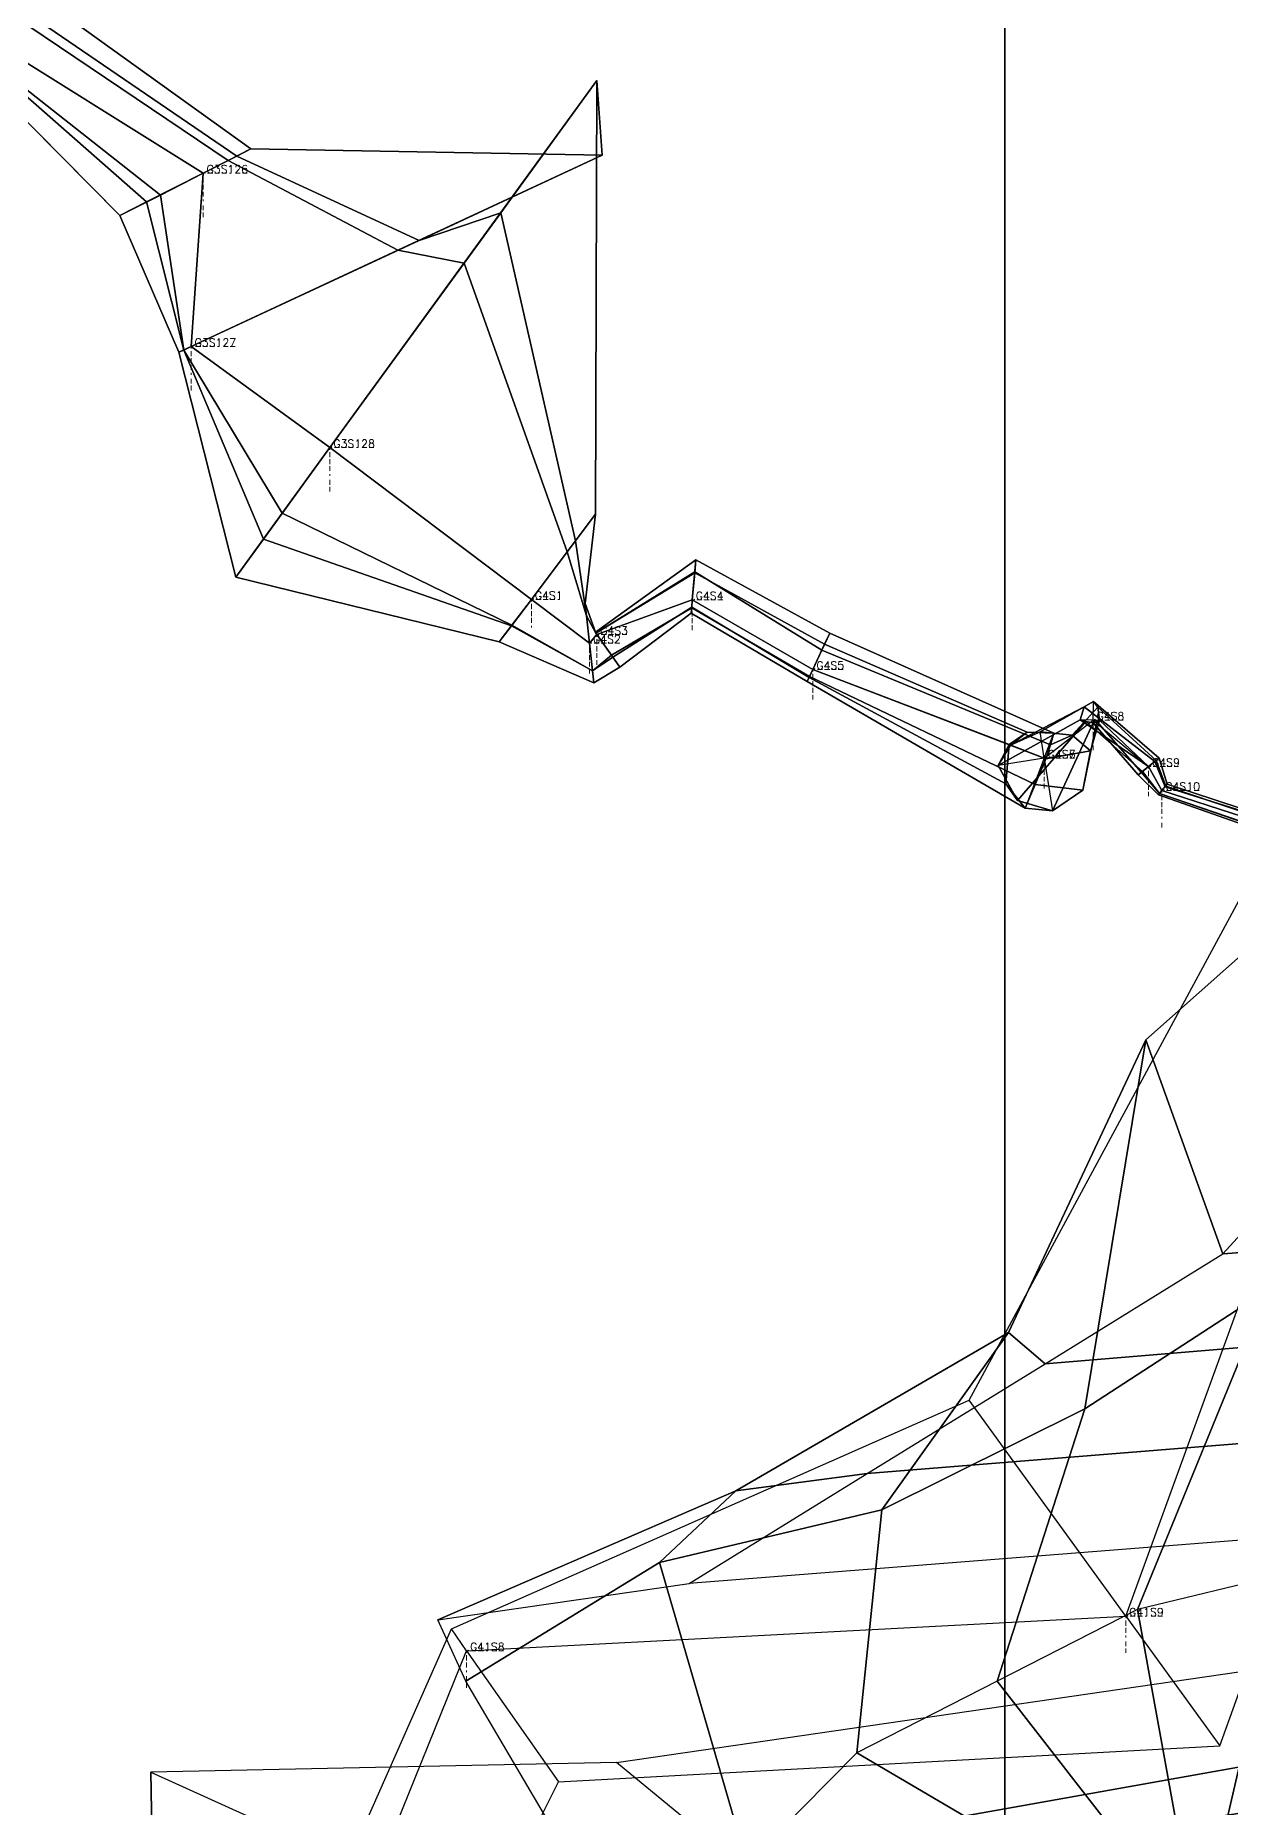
# Model space of a CAD drawing. Extents: x 34233638 to 35010029, y 7400000 to 8016345.
# Drawn here: x 34796368 to 34800846, y 7503349 to 7509992 of the extents above; entities that cross this region are included whole.
import ezdxf

# ---------------------------------------------------------------- set-up
doc = ezdxf.new("R2010")
doc.units = 0
doc.header["$LTSCALE"] = 6
doc.header["$MEASUREMENT"] = 0
doc.layers.get('0').update_dxf_attribs({"linetype": 'CONTINUOUS'})
for name, color, linetype in [('T-3DF1', 245, 'CONTINUOUS'), ('T-3DF2', 243, 'CONTINUOUS'), ('T-3DF3', 241, 'CONTINUOUS'), ('T-3DF4', 243, 'CONTINUOUS'), ('T-3DF5', 245, 'CONTINUOUS'), ('T-3DF6', 247, 'CONTINUOUS'), ('T-3DF7', 249, 'CONTINUOUS'), ('T-3DF8', 247, 'CONTINUOUS'), ('V-FIL', 41, 'CONTINUOUS'), ('V-PROFIL-C', 65, 'CONTINUOUS'), ('V-PROFIL-P', 65, 'CONTINUOUS'), ('V-STATION', 7, 'CONTINUOUS'), ('V-STATION-C1', 7, 'CONTINUOUS'), ('V-STATION-C2', 7, 'CONTINUOUS'), ('X-BOITE-PL', 248, 'CONTINUOUS'), ('X-CONTOUR', 7, 'CONTINUOUS'), ('X-CUBE', 188, 'CONTINUOUS')]:
    doc.layers.add(name, color=color, linetype=linetype)
doc.styles.add('SIMPLEX', font='simplex')

# ---------------------------------------------------------------- blocks, each defined once
blk = doc.blocks.new('CUBEX')
at = {"layer": 'X-CUBE'}
for points in [[(0, 0, 50000), (50000, 0, 50000), (50000, 50000, 50000), (0, 50000, 50000)], [(0, 0, 0), (50000, 0, 0), (50000, 50000, 0), (0, 50000, 0)]]:
    blk.add_polyline3d(points, close=True, dxfattribs=at)
blk = doc.blocks.new('CUBE1')
at = {"layer": 'X-CUBE'}
for p in [(250000, 100000, -50000), (250000, 100000, -100000), (300000, 100000, -50000), (300000, 100000, -100000)]:
    blk.add_blockref('CUBEX', p, dxfattribs=at)
blk = doc.blocks.new('BOITE1')
at = {"layer": 'X-BOITE-PL'}
blk.add_polyline3d([(300000, 200000, -100000), (300000, 0, -100000)], dxfattribs=at)
blk = doc.blocks.new('S6')
at = {"layer": 'T-3DF3'}
mesh = blk.add_polymesh((2, 32), dxfattribs=dict(at, n_close=True))
for k, corner in enumerate([(-9482.9, -3035.1, 5149.4), (-9926.2, -3236.7, 5149.4), (-9941, -3781.3, 5149.4), (-9511.1, -4186.5, 5149.4), (-8968.2, -4185.4, 5149.4), (-8388.4, -4149.3, 5149.4), (-7804.9, -4241.9, 5149.4), (-7221.4, -4334.6, 5149.4), (-6637.9, -4427.2, 5149.4), (-6071.8, -4590.6, 5149.4), (-5512.3, -4780.1, 5149.4), (-4952.7, -4969.7, 5149.4), (-4394.3, -5162.4, 5149.4), (-3843.2, -5375.3, 5149.4), (-3292, -5588.2, 5149.4), (-2782.8, -5553.1, 5149.4), (-2682.1, -5131.8, 5149.4), (-2900.6, -4598.3, 5149.4), (-3016.7, -4019, 5149.4), (-3205.4, -3464.2, 5149.4), (-3463.3, -2932.6, 5149.4), (-3814.2, -2482.2, 5149.4), (-4305.9, -2154.6, 5149.4), (-4797.5, -1826.9, 5149.4), (-5333.7, -1612.5, 5149.4), (-5916.8, -1517.4, 5149.4), (-6499.9, -1422.3, 5149.4), (-7047.3, -1554.8, 5149.4), (-7573.4, -1823.7, 5149.4), (-8099.4, -2092.7, 5149.4), (-8510.7, -2508.8, 5149.4), (-8899.9, -2953.3, 5149.4), (-10042.1, -2484, 4318.7), (-10344.2, -3279.8, 4318.7), (-9743, -4555.8, 4154.2), (-9550.8, -4668.8, 4318.7), (-8723.8, -4777.3, 4318.7), (-7874.2, -4724.5, 4318.7), (-7025.1, -4820.9, 4318.7), (-6193.2, -5025.8, 4318.7), (-5361.4, -5230.8, 4318.7), (-4627, -5651.7, 4318.7), (-3897.8, -6092.9, 4318.7), (-3101.7, -6409.3, 4318.7), (-2266.3, -6258, 4318.7), (-1451.6, -6512.5, 4318.7), (-699.2, -6203.2, 4318.7), (141.8, -6039.4, 4318.7), (321.9, -5410.1, 4318.7), (-315.1, -4837.7, 4318.7), (-933.9, -4245.2, 4318.7), (-1428.5, -3550, 4318.7), (-1598.4, -2726.9, 4318.7), (-1937.4, -1953.1, 4318.7), (-2506.7, -1321.1, 4318.7), (-3207.6, -879.1, 4318.7), (-4037.1, -665, 4318.7), (-4866.6, -450.8, 4318.7), (-5701.8, -297.3, 4318.7), (-6556.5, -356.3, 4318.7), (-7244.7, -802.6, 4318.7), (-8005.5, -1181.9, 4318.7), (-8839.3, -1378.9, 4318.7), (-9564.6, -1823.7, 4318.7)]):
    mesh.set_mesh_vertex(divmod(k, 32), corner)
mesh = blk.add_polymesh((2, 32), dxfattribs=dict(at, n_close=True))
for k, corner in enumerate([(-9482.9, -3035.1, 5149.4), (-9926.2, -3236.7, 5149.4), (-9941, -3781.3, 5149.4), (-9511.1, -4186.5, 5149.4), (-8968.2, -4185.4, 5149.4), (-8388.4, -4149.3, 5149.4), (-7804.9, -4241.9, 5149.4), (-7221.4, -4334.6, 5149.4), (-6637.9, -4427.2, 5149.4), (-6071.8, -4590.6, 5149.4), (-5512.3, -4780.1, 5149.4), (-4952.7, -4969.7, 5149.4), (-4394.3, -5162.4, 5149.4), (-3843.2, -5375.3, 5149.4), (-3292, -5588.2, 5149.4), (-2782.8, -5553.1, 5149.4), (-2682.1, -5131.8, 5149.4), (-2900.6, -4598.3, 5149.4), (-3016.7, -4019, 5149.4), (-3205.4, -3464.2, 5149.4), (-3463.3, -2932.6, 5149.4), (-3814.2, -2482.2, 5149.4), (-4305.9, -2154.6, 5149.4), (-4797.5, -1826.9, 5149.4), (-5333.7, -1612.5, 5149.4), (-5916.8, -1517.4, 5149.4), (-6499.9, -1422.3, 5149.4), (-7047.3, -1554.8, 5149.4), (-7573.4, -1823.7, 5149.4), (-8099.4, -2092.7, 5149.4), (-8510.7, -2508.8, 5149.4), (-8899.9, -2953.3, 5149.4), (-7563.8, -3031.2, 5631), (-7659.8, -3190.9, 5631), (-7511.4, -3217.4, 5631), (-7325.2, -3223.2, 5631), (-7138.9, -3229.1, 5631), (-6952.6, -3234.9, 5631), (-6766.4, -3240.8, 5631), (-6580.3, -3247.4, 5631), (-6413.6, -3330.7, 5631), (-6246.9, -3414, 5631), (-6080.2, -3497.3, 5631), (-5913.5, -3580.6, 5631), (-5747.4, -3645.4, 5631), (-5586.8, -3550.9, 5631), (-5426.2, -3456.4, 5631), (-5265.6, -3361.9, 5631), (-5222, -3229.5, 5631), (-5296.8, -3058.9, 5631), (-5371.6, -2888.2, 5631), (-5476.1, -2747.8, 5631), (-5648.4, -2677, 5631), (-5820.8, -2606.2, 5631), (-5993.2, -2535.4, 5631), (-6175.3, -2496.9, 5631), (-6358, -2460.3, 5631), (-6540.8, -2423.7, 5631), (-6723.5, -2387, 5631), (-6895, -2394.4, 5631), (-7038.2, -2513.6, 5631), (-7181.4, -2632.9, 5631), (-7324.5, -2752.2, 5631), (-7467.7, -2871.5, 5631)]):
    mesh.set_mesh_vertex(divmod(k, 32), corner)
at = {"layer": 'T-3DF5'}
mesh = blk.add_polymesh((2, 32), dxfattribs=dict(at, n_close=True))
for k, corner in enumerate([(-10745.1, -2165.1, 2902), (-10732.7, -2883.1, 2902), (-10832.2, -4053.4, 2902), (-10579.4, -4757.9, 2899.5), (-9417.3, -5110.2, 2902), (-8463.9, -5275.3, 2902), (-7303.4, -5168.1, 2902), (-6164, -5595.9, 2902), (-5141.2, -6237.4, 2902), (-4030.2, -6734.3, 2902), (-2902, -7129.9, 2902), (-1818.7, -6864.7, 2902), (-868.2, -7168.5, 2902), (72.8, -6613.7, 2902), (2036.5, -6697.9, 3114.6), (2053.5, -6558.9, 3206.6), (2087.5, -6280.9, 3117.6), (1641.7, -4649.9, 2902), (2203.1, -3715.8, 2902), (1587.5, -2691.5, 2902), (784.1, -1777.3, 2902), (258.1, -682.2, 2902), (-413.1, 327.5, 2902), (-1430.1, 864.1, 2902), (-2602.9, 1188.3, 2902), (-3814.8, 1116.7, 2902), (-5031.5, 1108.2, 2902), (-6217.5, 1290.5, 2902), (-7016.8, 580.8, 2902), (-7531.2, -516.9, 2902), (-8553.3, -1110.9, 2902), (-9670.1, -1594.6, 2902), (-9000.7, -2128.2, 1613.8), (-8568.5, -2484.9, 1613.8), (-7784.8, -2494.4, 1613.8), (-7001.2, -2504, 1613.8), (-6218.7, -2520.4, 1613.8), (-5472.4, -2759.9, 1613.8), (-4726.2, -2999.4, 1613.8), (-3993.5, -3275.7, 1613.8), (-3269.3, -3575.2, 1613.8), (-2545.1, -3874.8, 1613.8), (-1774.5, -3819.4, 1613.8), (-997.7, -3715.9, 1613.8), (-282.3, -3403.6, 1613.8), (426.8, -3069.8, 1613.8), (688.6, -2552.9, 1613.8), (417.3, -1817.6, 1613.8), (146, -1082.4, 1613.8), (-184.1, -372.2, 1613.8), (-527.4, 332.3, 1613.8), (-931.7, 1003, 1613.8), (-1348.4, 1666.6, 1613.8), (-2077.4, 1946.3, 1613.8), (-2857.4, 1870.6, 1613.8), (-3637.5, 1794.9, 1613.8), (-4397.1, 1641, 1613.8), (-5114.5, 1325.5, 1613.8), (-5831.9, 1009.9, 1613.8), (-6217.5, 336.7, 1613.8), (-6727.4, -222.3, 1613.8), (-7394.3, -633.9, 1613.8), (-8061.2, -1045.6, 1613.8), (-8728, -1457.3, 1613.8)]):
    mesh.set_mesh_vertex(divmod(k, 32), corner)
mesh = blk.add_polymesh((2, 32), dxfattribs=dict(at, n_close=True))
for k, corner in enumerate([(-10042.1, -2484, 4318.7), (-10344.2, -3279.8, 4318.7), (-9743, -4555.8, 4154.2), (-9550.8, -4668.8, 4318.7), (-8723.8, -4777.3, 4318.7), (-7874.2, -4724.5, 4318.7), (-7025.1, -4820.9, 4318.7), (-6193.2, -5025.8, 4318.7), (-5361.4, -5230.8, 4318.7), (-4627, -5651.7, 4318.7), (-3897.8, -6092.9, 4318.7), (-3101.7, -6409.3, 4318.7), (-2266.3, -6258, 4318.7), (-1451.6, -6512.5, 4318.7), (-699.2, -6203.2, 4318.7), (141.8, -6039.4, 4318.7), (321.9, -5410.1, 4318.7), (-315.1, -4837.7, 4318.7), (-933.9, -4245.2, 4318.7), (-1428.5, -3550, 4318.7), (-1598.4, -2726.9, 4318.7), (-1937.4, -1953.1, 4318.7), (-2506.7, -1321.1, 4318.7), (-3207.6, -879.1, 4318.7), (-4037.1, -665, 4318.7), (-4866.6, -450.8, 4318.7), (-5701.8, -297.3, 4318.7), (-6556.5, -356.3, 4318.7), (-7244.7, -802.6, 4318.7), (-8005.5, -1181.9, 4318.7), (-8839.3, -1378.9, 4318.7), (-9564.6, -1823.7, 4318.7), (-10745.1, -2165.1, 2902), (-10732.7, -2883.1, 2902), (-10832.2, -4053.4, 2902), (-10579.4, -4757.9, 2899.5), (-9417.3, -5110.2, 2902), (-8463.9, -5275.3, 2902), (-7303.4, -5168.1, 2902), (-6164, -5595.9, 2902), (-5141.2, -6237.4, 2902), (-4030.2, -6734.3, 2902), (-2902, -7129.9, 2902), (-1818.7, -6864.7, 2902), (-868.2, -7168.5, 2902), (72.8, -6613.7, 2902), (2036.5, -6697.9, 3114.6), (2053.5, -6558.9, 3206.6), (2087.5, -6280.9, 3117.6), (1641.7, -4649.9, 2902), (2203.1, -3715.8, 2902), (1587.5, -2691.5, 2902), (784.1, -1777.3, 2902), (258.1, -682.2, 2902), (-413.1, 327.5, 2902), (-1430.1, 864.1, 2902), (-2602.9, 1188.3, 2902), (-3814.8, 1116.7, 2902), (-5031.5, 1108.2, 2902), (-6217.5, 1290.5, 2902), (-7016.8, 580.8, 2902), (-7531.2, -516.9, 2902), (-8553.3, -1110.9, 2902), (-9670.1, -1594.6, 2902)]):
    mesh.set_mesh_vertex(divmod(k, 32), corner)
at = {"layer": 'T-3DF8'}
mesh = blk.add_polymesh((2, 32), dxfattribs=dict(at, n_close=True))
for k, corner in enumerate([(-4207.7, -1430.3, 1126.9), (-3999.7, -1669.6, 1126.9), (-3688.2, -1851.1, 1126.9), (-3324.9, -1903, 1126.9), (-2960.7, -1940.9, 1126.9), (-2593.7, -1931.9, 1126.9), (-2226.7, -1922.9, 1126.9), (-1859.8, -1913.9, 1126.9), (-1503.8, -1851.4, 1126.9), (-1162.9, -1715.3, 1126.9), (-822, -1579.2, 1126.9), (-617.5, -1280.6, 1126.9), (-424.5, -968.4, 1126.9), (-231.5, -656.2, 1126.9), (-295.2, -315.7, 1126.9), (-415.6, 31.1, 1126.9), (-561.6, 364.2, 1126.9), (-781.3, 658.3, 1126.9), (-1000.9, 952.4, 1126.9), (-1250.6, 1205.4, 1126.9), (-1597.7, 1324.8, 1126.9), (-1944.8, 1444.3, 1126.9), (-2258.8, 1331.6, 1126.9), (-2558.7, 1120, 1126.9), (-2858.7, 908.4, 1126.9), (-3158.6, 696.8, 1126.9), (-3458.5, 485.2, 1126.9), (-3726.7, 235.9, 1126.9), (-3986.5, -23.5, 1126.9), (-4066.6, -357.3, 1126.9), (-4066.6, -724.4, 1126.9), (-4066.6, -1091.4, 1126.9), (-9000.7, -2128.2, 1613.8), (-8568.5, -2484.9, 1613.8), (-7784.8, -2494.4, 1613.8), (-7001.2, -2504, 1613.8), (-6218.7, -2520.4, 1613.8), (-5472.4, -2759.9, 1613.8), (-4726.2, -2999.4, 1613.8), (-3993.5, -3275.7, 1613.8), (-3269.3, -3575.2, 1613.8), (-2545.1, -3874.8, 1613.8), (-1774.5, -3819.4, 1613.8), (-997.7, -3715.9, 1613.8), (-282.3, -3403.6, 1613.8), (426.8, -3069.8, 1613.8), (688.6, -2552.9, 1613.8), (417.3, -1817.6, 1613.8), (146, -1082.4, 1613.8), (-184.1, -372.2, 1613.8), (-527.4, 332.3, 1613.8), (-931.7, 1003, 1613.8), (-1348.4, 1666.6, 1613.8), (-2077.4, 1946.3, 1613.8), (-2857.4, 1870.6, 1613.8), (-3637.5, 1794.9, 1613.8), (-4397.1, 1641, 1613.8), (-5114.5, 1325.5, 1613.8), (-5831.9, 1009.9, 1613.8), (-6217.5, 336.7, 1613.8), (-6727.4, -222.3, 1613.8), (-7394.3, -633.9, 1613.8), (-8061.2, -1045.6, 1613.8), (-8728, -1457.3, 1613.8)]):
    mesh.set_mesh_vertex(divmod(k, 32), corner)

msp = doc.modelspace()

# ---------------------------------------------------------------- linework, layer by layer
at = {"layer": 'T-3DF1'}
for points in [[(34796315, 7510186, -30030), (34796257, 7510132, -29696), (34797122, 7509540, -29456), (34797174, 7509567, -29598)], [(34798491, 7509544, -29011), (34797805, 7509224, -28895), (34798111, 7509327, -28546), (34798471, 7509823, -28921)], [(34798471, 7509823, -28921), (34798111, 7509327, -28546), (34798391, 7508098, -28345), (34798466, 7508198, -28822)], [(34797174, 7509567, -29598), (34797122, 7509540, -29456), (34797805, 7509224, -28895), (34798491, 7509544, -29011)], [(34798466, 7508198, -28822), (34798391, 7508098, -28345), (34798433, 7507817, -28950), (34798428, 7507863, -29020)], [(34798466, 7507755, -29289), (34798468, 7507751, -29234), (34798838, 7507978, -29613), (34798842, 7508026, -29813)], [(34798842, 7508026, -29813), (34798838, 7507978, -29613), (34799325, 7507711, -29898), (34799344, 7507752, -29983)], [(34798428, 7507863, -29020), (34798433, 7507817, -28950), (34798468, 7507751, -29234), (34798466, 7507755, -29289)], [(34799344, 7507752, -29983), (34799325, 7507711, -29898), (34800084, 7507381, -29888), (34800184, 7507377, -29983)], [(34800132, 7507382, -29537), (34800022, 7507332, -29472), (34800298, 7507476, -29331), (34800332, 7507496, -29391)], [(34800332, 7507496, -29391), (34800298, 7507476, -29331), (34800562, 7507270, -29247), (34800578, 7507283, -29253)], [(34800184, 7507377, -29983), (34800084, 7507381, -29888), (34800022, 7507332, -29472), (34800132, 7507382, -29537)], [(34800578, 7507283, -29253), (34800562, 7507270, -29247), (34800601, 7507176, -29272), (34800608, 7507185, -29279)], [(34800608, 7507185, -29279), (34800601, 7507176, -29272), (34800887, 7507085, -29330), (34800886, 7507094, -29351)]]:
    msp.add_3dface(points, dxfattribs=at)
at = {"layer": 'T-3DF2'}
for points in [[(34796257, 7510132, -29696), (34796132, 7510016, -29530), (34796996, 7509476, -29398), (34797122, 7509540, -29456)], [(34797122, 7509540, -29456), (34796996, 7509476, -29398), (34796951, 7508826, -28811), (34797805, 7509224, -28895)], [(34797805, 7509224, -28895), (34796951, 7508826, -28811), (34797471, 7508447, -28321), (34798111, 7509327, -28546)], [(34798111, 7509327, -28546), (34797471, 7508447, -28321), (34798226, 7507878, -28122), (34798391, 7508098, -28345)], [(34798391, 7508098, -28345), (34798226, 7507878, -28122), (34798444, 7507714, -28920), (34798433, 7507817, -28950)], [(34798468, 7507751, -29234), (34798471, 7507746, -29189), (34798829, 7507877, -29513), (34798838, 7507978, -29613)], [(34798838, 7507978, -29613), (34798829, 7507877, -29513), (34799281, 7507616, -29863), (34799325, 7507711, -29898)], [(34798433, 7507817, -28950), (34798444, 7507714, -28920), (34798471, 7507746, -29189), (34798468, 7507751, -29234)], [(34799325, 7507711, -29898), (34799281, 7507616, -29863), (34800016, 7507334, -29841), (34800084, 7507381, -29888)], [(34800022, 7507332, -29472), (34799975, 7507256, -29440), (34800282, 7507427, -29304), (34800298, 7507476, -29331)], [(34800298, 7507476, -29331), (34800282, 7507427, -29304), (34800539, 7507252, -29243), (34800562, 7507270, -29247)], [(34800084, 7507381, -29888), (34800016, 7507334, -29841), (34799975, 7507256, -29440), (34800022, 7507332, -29472)], [(34800562, 7507270, -29247), (34800539, 7507252, -29243), (34800589, 7507162, -29269), (34800601, 7507176, -29272)], [(34800601, 7507176, -29272), (34800589, 7507162, -29269), (34800889, 7507064, -29321), (34800887, 7507085, -29330)]]:
    msp.add_3dface(points, dxfattribs=at)
at = {"layer": 'T-3DF3'}
for points in [[(34796132, 7510016, -29530), (34796090, 7509977, -29736), (34796784, 7509368, -29460), (34796996, 7509476, -29398)], [(34796996, 7509476, -29398), (34796784, 7509368, -29460), (34796923, 7508813, -28890), (34796951, 7508826, -28811)], [(34796951, 7508826, -28811), (34796923, 7508813, -28890), (34797222, 7508104, -28496), (34797471, 7508447, -28321)], [(34797471, 7508447, -28321), (34797222, 7508104, -28496), (34798151, 7507779, -28389), (34798226, 7507878, -28122)], [(34798226, 7507878, -28122), (34798151, 7507779, -28389), (34798455, 7507611, -28950), (34798444, 7507714, -28920)], [(34798471, 7507746, -29189), (34798531, 7507662, -29219), (34798827, 7507849, -29640), (34798829, 7507877, -29513)], [(34798829, 7507877, -29513), (34798827, 7507849, -29640), (34799267, 7507586, -29904), (34799281, 7507616, -29863)], [(34798444, 7507714, -28920), (34798455, 7507611, -28950), (34798531, 7507662, -29219), (34798471, 7507746, -29189)], [(34799281, 7507616, -29863), (34799267, 7507586, -29904), (34800004, 7507187, -29883), (34800016, 7507334, -29841)], [(34799975, 7507256, -29440), (34800048, 7507124, -29468), (34800304, 7507421, -29344), (34800282, 7507427, -29304)], [(34800282, 7507427, -29304), (34800304, 7507421, -29344), (34800516, 7507233, -29247), (34800539, 7507252, -29243)], [(34800016, 7507334, -29841), (34800004, 7507187, -29883), (34800048, 7507124, -29468), (34799975, 7507256, -29440)], [(34800539, 7507252, -29243), (34800516, 7507233, -29247), (34800580, 7507151, -29272), (34800589, 7507162, -29269)], [(34800589, 7507162, -29269), (34800580, 7507151, -29272), (34800891, 7507043, -29330), (34800889, 7507064, -29321)]]:
    msp.add_3dface(points, dxfattribs=at)
at = {"layer": 'T-3DF4'}
for points in [[(34796090, 7509977, -29736), (34796059, 7509948, -30030), (34796684, 7509317, -29598), (34796784, 7509368, -29460)], [(34796784, 7509368, -29460), (34796684, 7509317, -29598), (34796905, 7508805, -29011), (34796923, 7508813, -28890)], [(34796923, 7508813, -28890), (34796905, 7508805, -29011), (34797119, 7507962, -28921), (34797222, 7508104, -28496)], [(34797222, 7508104, -28496), (34797119, 7507962, -28921), (34798105, 7507719, -28822), (34798151, 7507779, -28389)], [(34798531, 7507662, -29219), (34798557, 7507624, -29289), (34798825, 7507827, -29813), (34798827, 7507849, -29640)], [(34798827, 7507849, -29640), (34798825, 7507827, -29813), (34799259, 7507571, -29983), (34799267, 7507586, -29904)], [(34798151, 7507779, -28389), (34798105, 7507719, -28822), (34798460, 7507565, -29020), (34798455, 7507611, -28950)], [(34798455, 7507611, -28950), (34798460, 7507565, -29020), (34798557, 7507624, -29289), (34798531, 7507662, -29219)], [(34799267, 7507586, -29904), (34799259, 7507571, -29983), (34800076, 7507096, -29983), (34800004, 7507187, -29883)], [(34800048, 7507124, -29468), (34800179, 7507086, -29537), (34800331, 7507416, -29391), (34800304, 7507421, -29344)], [(34800304, 7507421, -29344), (34800331, 7507416, -29391), (34800500, 7507220, -29253), (34800516, 7507233, -29247)], [(34800516, 7507233, -29247), (34800500, 7507220, -29253), (34800576, 7507146, -29279), (34800580, 7507151, -29272)], [(34800004, 7507187, -29883), (34800076, 7507096, -29983), (34800179, 7507086, -29537), (34800048, 7507124, -29468)], [(34800580, 7507151, -29272), (34800576, 7507146, -29279), (34800892, 7507034, -29351), (34800891, 7507043, -29330)]]:
    msp.add_3dface(points, dxfattribs=at)
at = {"layer": 'T-3DF5'}
for points in [[(34796059, 7509948, -30030), (34796092, 7509979, -30036), (34796836, 7509394, -29604), (34796684, 7509317, -29598)], [(34796684, 7509317, -29598), (34796836, 7509394, -29604), (34796924, 7508813, -29017), (34796905, 7508805, -29011)], [(34796905, 7508805, -29011), (34796924, 7508813, -29017), (34797292, 7508201, -28926), (34797119, 7507962, -28921)], [(34797119, 7507962, -28921), (34797292, 7508201, -28926), (34798153, 7507782, -28852), (34798105, 7507719, -28822)], [(34798557, 7507624, -29289), (34798526, 7507669, -29320), (34798827, 7507846, -29908), (34798825, 7507827, -29813)], [(34798825, 7507827, -29813), (34798827, 7507846, -29908), (34799268, 7507589, -29988), (34799259, 7507571, -29983)], [(34798105, 7507719, -28822), (34798153, 7507782, -28852), (34798455, 7507611, -29090), (34798460, 7507565, -29020)], [(34798460, 7507565, -29020), (34798455, 7507611, -29090), (34798526, 7507669, -29320), (34798557, 7507624, -29289)], [(34799259, 7507571, -29983), (34799268, 7507589, -29988), (34800114, 7507184, -29986), (34800076, 7507096, -29983)], [(34800179, 7507086, -29537), (34800292, 7507163, -29605), (34800345, 7507420, -29417), (34800331, 7507416, -29391)], [(34800331, 7507416, -29391), (34800345, 7507420, -29417), (34800512, 7507229, -29301), (34800500, 7507220, -29253)], [(34800500, 7507220, -29253), (34800512, 7507229, -29301), (34800580, 7507151, -29305), (34800576, 7507146, -29279)], [(34800076, 7507096, -29983), (34800114, 7507184, -29986), (34800292, 7507163, -29605), (34800179, 7507086, -29537)], [(34800576, 7507146, -29279), (34800580, 7507151, -29305), (34800891, 7507045, -29358), (34800892, 7507034, -29351)]]:
    msp.add_3dface(points, dxfattribs=at)
at = {"layer": 'T-3DF6'}
for points in [[(34796092, 7509979, -30036), (34796132, 7510016, -30040), (34796996, 7509476, -29608), (34796836, 7509394, -29604)], [(34796836, 7509394, -29604), (34796996, 7509476, -29608), (34796951, 7508826, -29021), (34796924, 7508813, -29017)], [(34796924, 7508813, -29017), (34796951, 7508826, -29021), (34797471, 7508447, -28931), (34797292, 7508201, -28926)], [(34797292, 7508201, -28926), (34797471, 7508447, -28931), (34798226, 7507878, -28872), (34798153, 7507782, -28852)], [(34798153, 7507782, -28852), (34798226, 7507878, -28872), (34798444, 7507714, -29120), (34798455, 7507611, -29090)], [(34798526, 7507669, -29320), (34798471, 7507746, -29339), (34798829, 7507877, -29963), (34798827, 7507846, -29908)], [(34798827, 7507846, -29908), (34798829, 7507877, -29963), (34799281, 7507616, -29993), (34799268, 7507589, -29988)], [(34798455, 7507611, -29090), (34798444, 7507714, -29120), (34798471, 7507746, -29339), (34798526, 7507669, -29320)], [(34799268, 7507589, -29988), (34799281, 7507616, -29993), (34800154, 7507281, -29990), (34800114, 7507184, -29986)], [(34800292, 7507163, -29605), (34800321, 7507311, -29634), (34800355, 7507426, -29435), (34800345, 7507420, -29417)], [(34800345, 7507420, -29417), (34800355, 7507426, -29435), (34800539, 7507252, -29323), (34800512, 7507229, -29301)], [(34800114, 7507184, -29986), (34800154, 7507281, -29990), (34800321, 7507311, -29634), (34800292, 7507163, -29605)], [(34800512, 7507229, -29301), (34800539, 7507252, -29323), (34800589, 7507162, -29319), (34800580, 7507151, -29305)], [(34800580, 7507151, -29305), (34800589, 7507162, -29319), (34800889, 7507064, -29361), (34800891, 7507045, -29358)]]:
    msp.add_3dface(points, dxfattribs=at)
at = {"layer": 'T-3DF7'}
for points in [[(34796132, 7510016, -30040), (34796227, 7510105, -30035), (34797090, 7509524, -29603), (34796996, 7509476, -29608)], [(34796996, 7509476, -29608), (34797090, 7509524, -29603), (34797726, 7509187, -29011), (34796951, 7508826, -29021)], [(34796951, 7508826, -29021), (34797726, 7509187, -29011), (34797974, 7509139, -28921), (34797471, 7508447, -28931)], [(34797471, 7508447, -28931), (34797974, 7509139, -28921), (34798360, 7508057, -28849), (34798226, 7507878, -28872)], [(34798226, 7507878, -28872), (34798360, 7508057, -28849), (34798433, 7507817, -29090), (34798444, 7507714, -29120)], [(34798471, 7507746, -29339), (34798468, 7507751, -29318), (34798838, 7507982, -29919), (34798829, 7507877, -29963)], [(34798829, 7507877, -29963), (34798838, 7507982, -29919), (34799314, 7507688, -29988), (34799281, 7507616, -29993)], [(34798444, 7507714, -29120), (34798433, 7507817, -29090), (34798468, 7507751, -29318), (34798471, 7507746, -29339)], [(34799281, 7507616, -29993), (34799314, 7507688, -29988), (34800171, 7507333, -29987), (34800154, 7507281, -29990)], [(34800321, 7507311, -29634), (34800253, 7507369, -29601), (34800349, 7507474, -29422), (34800355, 7507426, -29435)], [(34800355, 7507426, -29435), (34800349, 7507474, -29422), (34800567, 7507274, -29301), (34800539, 7507252, -29323)], [(34800154, 7507281, -29990), (34800171, 7507333, -29987), (34800253, 7507369, -29601), (34800321, 7507311, -29634)], [(34800539, 7507252, -29323), (34800567, 7507274, -29301), (34800603, 7507178, -29307), (34800589, 7507162, -29319)], [(34800589, 7507162, -29319), (34800603, 7507178, -29307), (34800887, 7507083, -29358), (34800889, 7507064, -29361)]]:
    msp.add_3dface(points, dxfattribs=at)
at = {"layer": 'T-3DF8'}
for points in [[(34796227, 7510105, -30035), (34796315, 7510186, -30030), (34797174, 7509567, -29598), (34797090, 7509524, -29603)], [(34797726, 7509187, -29011), (34798491, 7509544, -29011), (34798471, 7509823, -28921), (34797974, 7509139, -28921)], [(34797974, 7509139, -28921), (34798471, 7509823, -28921), (34798466, 7508198, -28822), (34798360, 7508057, -28849)], [(34797090, 7509524, -29603), (34797174, 7509567, -29598), (34798491, 7509544, -29011), (34797726, 7509187, -29011)], [(34798360, 7508057, -28849), (34798466, 7508198, -28822), (34798428, 7507863, -29020), (34798433, 7507817, -29090)], [(34798468, 7507751, -29318), (34798466, 7507755, -29289), (34798842, 7508026, -29813), (34798838, 7507982, -29919)], [(34798838, 7507982, -29919), (34798842, 7508026, -29813), (34799344, 7507752, -29983), (34799314, 7507688, -29988)], [(34798433, 7507817, -29090), (34798428, 7507863, -29020), (34798466, 7507755, -29289), (34798468, 7507751, -29318)], [(34799314, 7507688, -29988), (34799344, 7507752, -29983), (34800184, 7507377, -29983), (34800171, 7507333, -29987)], [(34800253, 7507369, -29601), (34800132, 7507382, -29537), (34800332, 7507496, -29391), (34800349, 7507474, -29422)], [(34800349, 7507474, -29422), (34800332, 7507496, -29391), (34800578, 7507283, -29253), (34800567, 7507274, -29301)], [(34800171, 7507333, -29987), (34800184, 7507377, -29983), (34800132, 7507382, -29537), (34800253, 7507369, -29601)], [(34800567, 7507274, -29301), (34800578, 7507283, -29253), (34800608, 7507185, -29279), (34800603, 7507178, -29307)], [(34800603, 7507178, -29307), (34800608, 7507185, -29279), (34800886, 7507094, -29351), (34800887, 7507083, -29358)]]:
    msp.add_3dface(points, dxfattribs=at)
at = {"layer": 'V-FIL'}
for points in [[(34796132, 7510016, -30030), (34796996, 7509476, -29598)], [(34796996, 7509476, -29598), (34796951, 7508826, -29011)], [(34796951, 7508826, -29011), (34797471, 7508447, -28921)], [(34797471, 7508447, -28921), (34798226, 7507878, -28822)], [(34798226, 7507878, -28822), (34798444, 7507714, -29020)], [(34798471, 7507746, -29289), (34798829, 7507877, -29813)], [(34798829, 7507877, -29813), (34799281, 7507616, -29983)], [(34798444, 7507714, -29020), (34798471, 7507746, -29289)], [(34799281, 7507616, -29983), (34800148, 7507283, -29983)], [(34800148, 7507283, -29537), (34800331, 7507426, -29391)], [(34800331, 7507426, -29391), (34800539, 7507252, -29253)], [(34800148, 7507283, -29983), (34800148, 7507283, -29537)], [(34800539, 7507252, -29253), (34800589, 7507162, -29279)], [(34800589, 7507162, -29279), (34800889, 7507064, -29351)], [(34800453, 7504067, -23893), (34801322, 7506454, -23626)], [(34797983, 7503937, -23677), (34800453, 7504067, -23893)], [(34796739, 7500858, -22267), (34797983, 7503937, -23677)]]:
    msp.add_polyline3d(points, dxfattribs=at)
at = {"layer": 'V-PROFIL-C'}
for points in [[(34796996, 7509476, -29598), (34796996, 7509476, -29398)], [(34796996, 7509476, -29598), (34796996, 7509476, -29608)], [(34796951, 7508826, -29011), (34796951, 7508826, -28811)], [(34796951, 7508826, -29011), (34796951, 7508826, -29021)], [(34797471, 7508447, -28921), (34797471, 7508447, -28321)], [(34797471, 7508447, -28921), (34797471, 7508447, -28931)], [(34797471, 7508447, -28921), (34797471, 7508447, -28321)], [(34797471, 7508447, -28921), (34797471, 7508447, -28931)], [(34798226, 7507878, -28822), (34798226, 7507878, -28122)], [(34798226, 7507878, -28822), (34798226, 7507878, -28872)], [(34798829, 7507877, -29813), (34798829, 7507877, -29513)], [(34798829, 7507877, -29813), (34798829, 7507877, -29963)], [(34798444, 7507714, -29020), (34798444, 7507714, -28920)], [(34798444, 7507714, -29020), (34798444, 7507714, -29120)], [(34798471, 7507746, -29289), (34798471, 7507746, -29189)], [(34798471, 7507746, -29289), (34798471, 7507746, -29339)], [(34799281, 7507616, -29983), (34799281, 7507616, -29863)], [(34799281, 7507616, -29983), (34799281, 7507616, -29993)], [(34800331, 7507426, -29391), (34800282, 7507427, -29304)], [(34800331, 7507426, -29391), (34800355, 7507426, -29435)], [(34800148, 7507283, -29983), (34800016, 7507334, -29841)], [(34800148, 7507283, -29537), (34800321, 7507311, -29634)], [(34800148, 7507283, -29537), (34799975, 7507256, -29440)], [(34800148, 7507283, -29983), (34800154, 7507281, -29990)], [(34800539, 7507252, -29253), (34800539, 7507252, -29243)], [(34800539, 7507252, -29253), (34800539, 7507252, -29323)], [(34800589, 7507162, -29279), (34800589, 7507162, -29269)], [(34800589, 7507162, -29279), (34800589, 7507162, -29319)], [(34800453, 7504067, -23893), (34800453, 7504067, -20893)], [(34800453, 7504067, -23893), (34800453, 7504067, -23903)], [(34797983, 7503937, -23677), (34797983, 7503937, -22477)], [(34797983, 7503937, -23677), (34797983, 7503937, -23687)]]:
    msp.add_polyline3d(points, dxfattribs=at)
at = {"layer": 'V-PROFIL-P'}
for points in [[(34797471, 7508447, -28921), (34798471, 7509823, -28921)], [(34797471, 7508447, -28921), (34798471, 7509823, -28921)], [(34796996, 7509476, -29598), (34797174, 7509567, -29598)], [(34796951, 7508826, -29011), (34798491, 7509544, -29011)], [(34796996, 7509476, -29598), (34796684, 7509317, -29598)], [(34796951, 7508826, -29011), (34796905, 7508805, -29011)], [(34797471, 7508447, -28921), (34797119, 7507962, -28921)], [(34797471, 7508447, -28921), (34797119, 7507962, -28921)], [(34798226, 7507878, -28822), (34798466, 7508198, -28822)], [(34798829, 7507877, -29813), (34798842, 7508026, -29813)], [(34798226, 7507878, -28822), (34798105, 7507719, -28822)], [(34798444, 7507714, -29020), (34798428, 7507863, -29020)], [(34798829, 7507877, -29813), (34798825, 7507827, -29813)], [(34798471, 7507746, -29289), (34798466, 7507755, -29289)], [(34798444, 7507714, -29020), (34798460, 7507565, -29020)], [(34798471, 7507746, -29289), (34798557, 7507624, -29289)], [(34799281, 7507616, -29983), (34799344, 7507752, -29983)], [(34799281, 7507616, -29983), (34799259, 7507571, -29983)], [(34800331, 7507426, -29391), (34800332, 7507496, -29391)], [(34800331, 7507426, -29391), (34800331, 7507416, -29391)], [(34800148, 7507283, -29537), (34800132, 7507382, -29537)], [(34800148, 7507283, -29983), (34800184, 7507377, -29983)], [(34800148, 7507283, -29983), (34800076, 7507096, -29983)], [(34800148, 7507283, -29537), (34800179, 7507086, -29537)], [(34800539, 7507252, -29253), (34800500, 7507220, -29253)], [(34800539, 7507252, -29253), (34800578, 7507283, -29253)], [(34800589, 7507162, -29279), (34800576, 7507146, -29279)], [(34800589, 7507162, -29279), (34800608, 7507185, -29279)], [(34800453, 7504067, -23893), (34799866, 7504876, -23893)], [(34800453, 7504067, -23893), (34800806, 7503581, -23893)], [(34797983, 7503937, -23677), (34797926, 7504019, -23677)], [(34797983, 7503937, -23677), (34798327, 7503446, -23677)]]:
    msp.add_polyline3d(points, dxfattribs=at)
at = {"layer": 'X-CONTOUR'}
for p, q in [((34796315, 7510186, -100000), (34797174, 7509567, -100000)), ((34796059, 7509948, -100000), (34796684, 7509317, -100000)), ((34798471, 7509823, -100000), (34798466, 7508198, -100000)), ((34798491, 7509544, -100000), (34798471, 7509823, -100000)), ((34797174, 7509567, -100000), (34798491, 7509544, -100000)), ((34796684, 7509317, -100000), (34796905, 7508805, -100000)), ((34796905, 7508805, -100000), (34797119, 7507962, -100000)), ((34798466, 7508198, -100000), (34798428, 7507863, -100000)), ((34798466, 7507755, -100000), (34798842, 7508026, -100000)), ((34798842, 7508026, -100000), (34799344, 7507752, -100000)), ((34797119, 7507962, -100000), (34798105, 7507719, -100000)), ((34798428, 7507863, -100000), (34798466, 7507755, -100000)), ((34798557, 7507624, -100000), (34798825, 7507827, -100000)), ((34798825, 7507827, -100000), (34799259, 7507571, -100000)), ((34798105, 7507719, -100000), (34798460, 7507565, -100000)), ((34799344, 7507752, -100000), (34800184, 7507377, -100000)), ((34798460, 7507565, -100000), (34798557, 7507624, -100000)), ((34799259, 7507571, -100000), (34800076, 7507096, -100000)), ((34800132, 7507382, -100000), (34800332, 7507496, -100000)), ((34800332, 7507496, -100000), (34800578, 7507283, -100000)), ((34800184, 7507377, -100000), (34800132, 7507382, -100000)), ((34800179, 7507086, -100000), (34800331, 7507416, -100000)), ((34800331, 7507416, -100000), (34800500, 7507220, -100000)), ((34800578, 7507283, -100000), (34800608, 7507185, -100000)), ((34800500, 7507220, -100000), (34800576, 7507146, -100000)), ((34800608, 7507185, -100000), (34800886, 7507094, -100000)), ((34800076, 7507096, -100000), (34800179, 7507086, -100000)), ((34800576, 7507146, -100000), (34800892, 7507034, -100000)), ((34799866, 7504876, -100000), (34800987, 7506952, -100000)), ((34800806, 7503581, -100000), (34801658, 7505957, -100000)), ((34797926, 7504019, -100000), (34799866, 7504876, -100000)), ((34796420, 7500617, -100000), (34797926, 7504019, -100000)), ((34798327, 7503446, -100000), (34800806, 7503581, -100000)), ((34797218, 7501219, -100000), (34798327, 7503446, -100000))]:
    msp.add_line(p, q, dxfattribs=at)

# ---------------------------------------------------------------- block references
for name in ['CUBE1', 'BOITE1']:
    msp.add_blockref(name, (34500000, 7400000))
at = {"layer": 'T-3DF1'}
msp.add_blockref('S6', (34807545, 7505647, -25531), dxfattribs=at)

# ---------------------------------------------------------------- texts
at = {"layer": 'V-STATION', "style": 'SIMPLEX'}
for s, p in [('.G3S126', (34796996, 7509476, -29598)), ('.G3S127', (34796951, 7508826, -29011)), ('.G3S128', (34797471, 7508447, -28921)), ('.G4S1', (34798226, 7507878, -28822)), ('.G4S4', (34798829, 7507877, -29813)), ('.G4S3', (34798471, 7507746, -29289)), ('.G4S2', (34798444, 7507714, -29020)), ('.G4S5', (34799281, 7507616, -29983)), ('.G4S8', (34800331, 7507426, -29391)), ('.G4S6', (34800148, 7507283, -29983)), ('.G4S7', (34800148, 7507283, -29537)), ('.G4S9', (34800539, 7507252, -29253)), ('.G4S10', (34800589, 7507162, -29279)), ('.G41S9', (34800453, 7504067, -23893)), ('.G41S8', (34797983, 7503937, -23677))]:
    msp.add_text(s, height=30, dxfattribs=at).set_placement(p)
at = {"layer": 'V-STATION-C1', "extrusion": (5.32184e-17, -1, 2.66092e-16), "style": 'SIMPLEX'}
for s, p in [('.G3S126', (34796996, -29598, -7509476)), ('.G3S127', (34796951, -29011, -7508826)), ('.G3S128', (34797471, -28921, -7508447)), ('.G4S1', (34798226, -28822, -7507878)), ('.G4S4', (34798829, -29813, -7507877)), ('.G4S2', (34798444, -29020, -7507714)), ('.G4S3', (34798471, -29289, -7507746)), ('.G4S5', (34799281, -29983, -7507616)), ('.G4S8', (34800331, -29391, -7507426)), ('.G4S6', (34800148, -29983, -7507283)), ('.G4S7', (34800148, -29537, -7507283)), ('.G4S9', (34800539, -29253, -7507252)), ('.G4S10', (34800589, -29279, -7507162)), ('.G41S9', (34800453, -23893, -7504067)), ('.G41S8', (34797983, -23677, -7503937))]:
    msp.add_text(s, height=30, dxfattribs=at).set_placement(p)
at = {"layer": 'V-STATION-C2', "extrusion": (-1, -3.87043e-15, 7.74086e-15), "style": 'SIMPLEX'}
for s, p in [('.G3S126', (-7509476, -29598, -34796996)), ('.G3S127', (-7508826, -29011, -34796951)), ('.G3S128', (-7508447, -28921, -34797471)), ('.G4S1', (-7507878, -28822, -34798226)), ('.G4S4', (-7507877, -29813, -34798829)), ('.G4S2', (-7507714, -29020, -34798444)), ('.G4S3', (-7507746, -29289, -34798471)), ('.G4S5', (-7507616, -29983, -34799281)), ('.G4S8', (-7507426, -29391, -34800331)), ('.G4S6', (-7507283, -29983, -34800148)), ('.G4S7', (-7507283, -29537, -34800148)), ('.G4S9', (-7507252, -29253, -34800539)), ('.G4S10', (-7507162, -29279, -34800589)), ('.G41S9', (-7504067, -23893, -34800453)), ('.G41S8', (-7503937, -23677, -34797983))]:
    msp.add_text(s, height=30, dxfattribs=at).set_placement(p)

doc.saveas('drawing.dxf')
